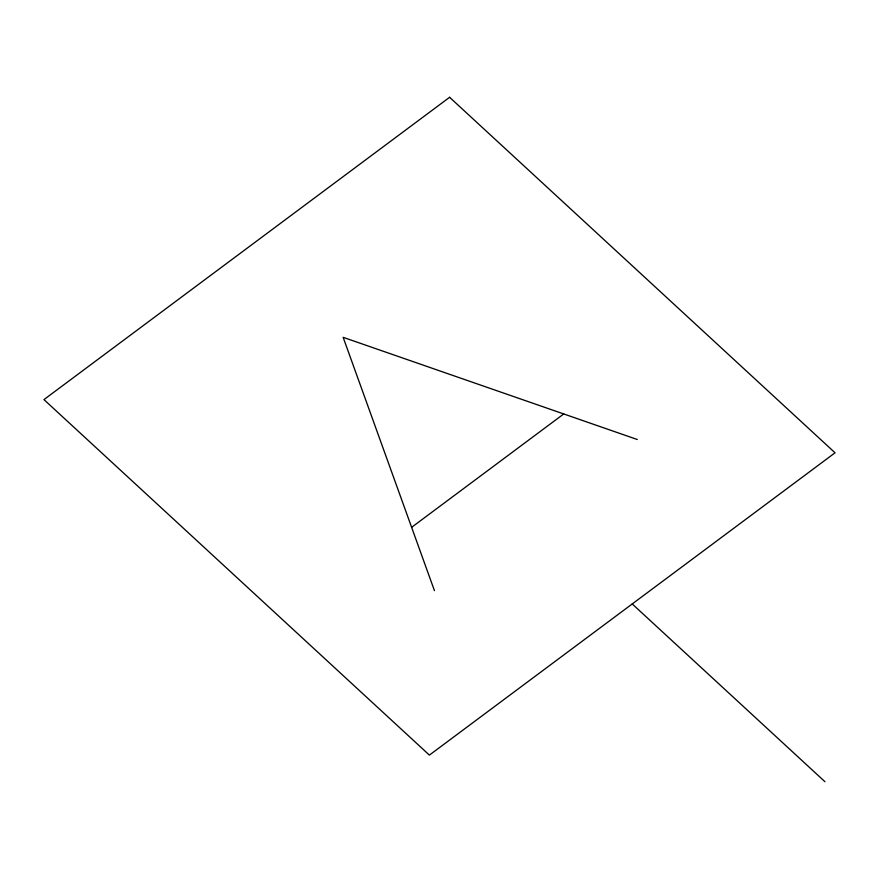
<?xml version="1.0" encoding="UTF-8"?>
<svg xmlns="http://www.w3.org/2000/svg" width="879" height="879" viewBox="0 0 879 879"><rect width="100%" height="100%" fill="white"/><g stroke="black" fill="none" stroke-linecap="round" stroke-linejoin="round"><path stroke-width="1.32" d="M411.625 527.323L563.736 413.954M637.275 439.5L343.14 337.327L434.446 590.655M632.221 603.95L824.941 781.706M449.608 97.294L43.95 399.604L429.391 755.105L835.05 452.795L449.608 97.294"/></g></svg>
